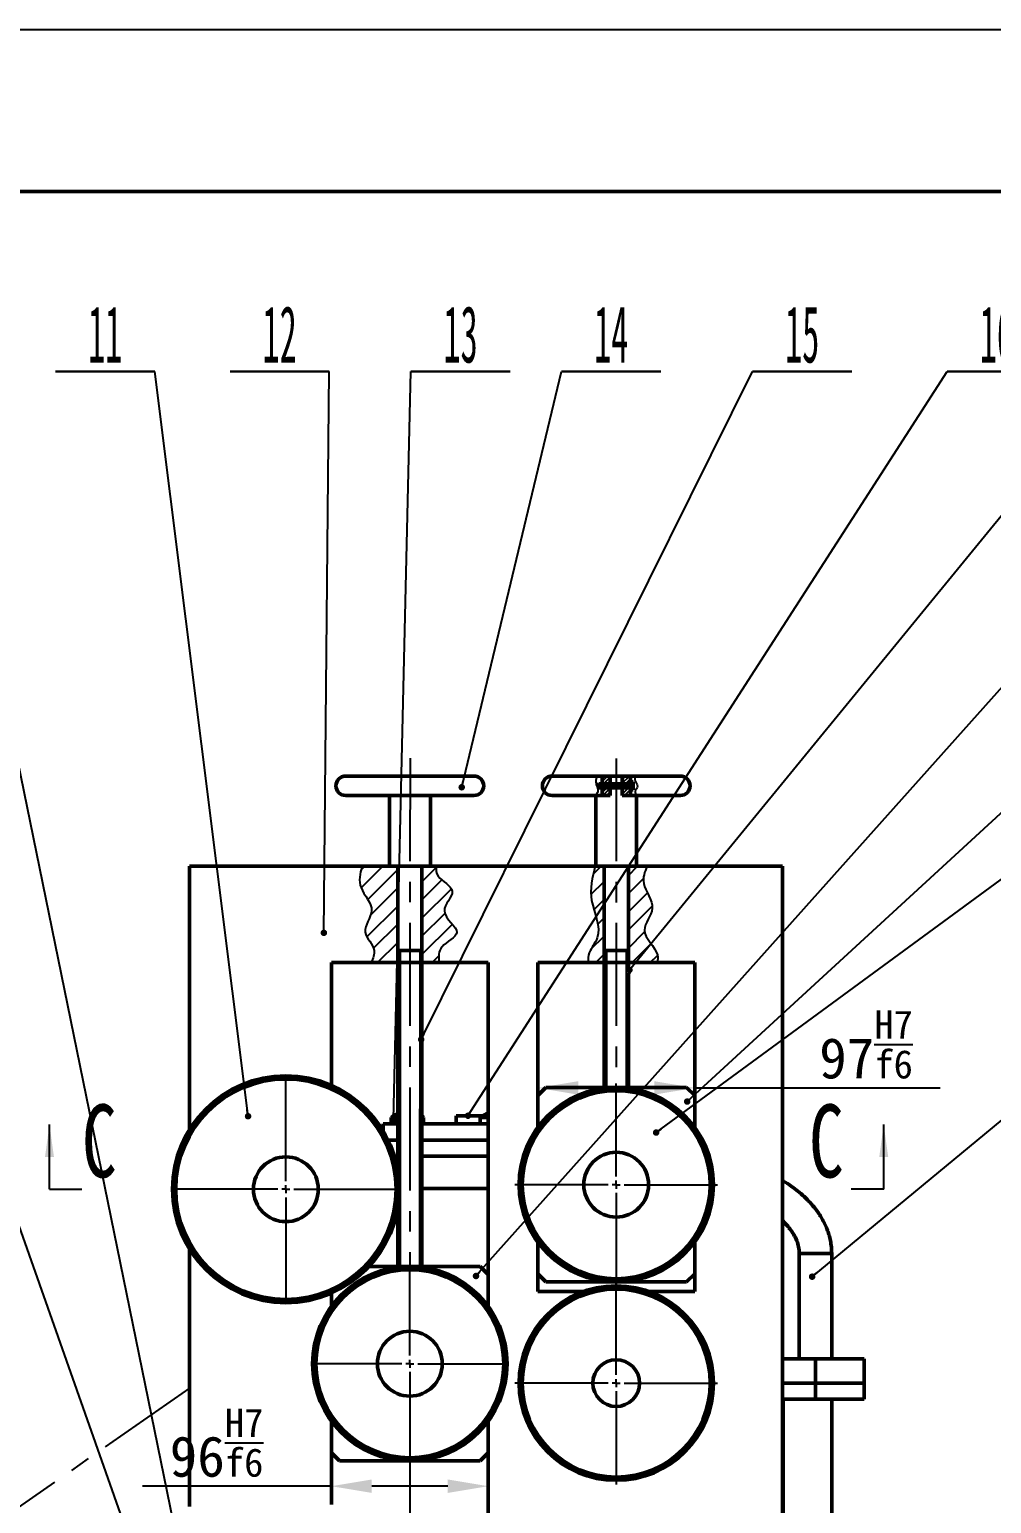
# Model space of a CAD drawing. Header units: millimetres. Extents: x 0 to 1189, y 0 to 841.
# Drawn here: x 209.1 to 327.9, y 659 to 841 of the extents above; entities that cross this region are included whole.
import ezdxf

# ---------------------------------------------------------------- set-up
doc = ezdxf.new("R2010")
doc.units = ezdxf.units.MM
doc.header["$PDSIZE"] = -1
doc.linetypes.add('CENTERX2', pattern=[20.32, 12.7, -2.54, 2.54, -2.54])
for name, color, linetype in [('中心线', 1, 'CENTERX2'), ('剖面线', 6, 'Continuous'), ('尺寸线', 3, 'Continuous'), ('文字', 6, 'Continuous'), ('符号', 4, 'Continuous'), ('细实线', 7, 'Continuous')]:
    doc.layers.add(name, color=color, linetype=linetype)
doc.layers.add('粗实线', color=255, linetype='Continuous', lineweight=50)
doc.styles.add('SLDTEXTSTYLE1', font='TXT', dxfattribs={"width": 0.7})
doc.styles.add('SLDTEXTSTYLE5', font='TXT', dxfattribs={"width": 0.44421})
doc.dimstyles.new('SLDDIMSTYLE1', dxfattribs={"dimtxt": 0.18, "dimasz": 0.8, "dimexe": 0, "dimexo": 0.0625, "dimgap": 0, "dimtad": 0, "dimtih": 1, "dimtoh": 1, "dimdec": 0, "dimrnd": 1e-09, "dimzin": 0, "dimdsep": 46, "dimtxsty": 'Standard', "dimblk1": 'DOT', "dimblk2": 'DOT', "dimsah": 1, "dimcen": 0.09, "dimadec": 0, "dimazin": 0, "dimtfac": 0.8, "dimtdec": 0, "dimtofl": 0, "dimtmove": 0, "dimatfit": 3, "dimldrblk": 'DOT', "dimfxl": 0, "dimfrac": 2, "dimtolj": 1, "dimtzin": 0, "dimarcsym": 0})
doc.dimstyles.new('副本 ISO-25', dxfattribs={"dimscale": 2, "dimtxt": 2.5, "dimasz": 2.5, "dimexe": 1, "dimexo": 0, "dimtad": 1, "dimtoh": 1, "dimlfac": 5, "dimdsep": 46, "dimtxsty": 'Standard', "dimcen": 2.5, "dimclrd": 3, "dimclre": 3, "dimadec": 0, "dimazin": 0, "dimtfac": 1, "dimtmove": 0, "dimatfit": 3, "dimfxl": 0, "dimarcsym": 0})

# ---------------------------------------------------------------- blocks, each defined once
blk = doc.blocks.new('SW_NOTE_0_5')
at = {"layer": '符号', "color": 0}
for p, q in [((0, 0), (12.24, 0)), ((12.24, 0), (0, 0)), ((0, 0), (12.24, 0)), ((12.24, 0), (0, 0)), ((0, 0), (12.24, 0)), ((12.24, 0), (0, 0))]:
    blk.add_line(p, q, dxfattribs=at)
at = {"layer": '符号', "color": 0, "insert": (6.12, 8.12), "char_height": 7, "attachment_point": 2, "style": 'SLDTEXTSTYLE5'}
blk.add_mtext('14', dxfattribs=at)
blk = doc.blocks.new('_Dot')
at = {"color": 0, "linetype": 'ByBlock', "lineweight": -2}
blk.add_line((-0.5, 0), (-1, 0), dxfattribs=at)
at = {"color": 0, "linetype": 'ByBlock', "const_width": 0.5}
blk.add_lwpolyline([(-0.25, 0, 1), (0.25, 0, 1)], format="xyb", close=True, dxfattribs=at)
blk = doc.blocks.new('SW_NOTE_0_6')
at = {"layer": '符号', "color": 0}
for p, q in [((0, 0), (12.24, 0)), ((12.24, 0), (0, 0)), ((0, 0), (12.24, 0)), ((12.24, 0), (0, 0)), ((0, 0), (12.24, 0)), ((12.24, 0), (0, 0))]:
    blk.add_line(p, q, dxfattribs=at)
at = {"layer": '符号', "color": 0, "insert": (6.12, 8.12), "char_height": 7, "attachment_point": 2, "style": 'SLDTEXTSTYLE5'}
blk.add_mtext('15', dxfattribs=at)
blk = doc.blocks.new('SW_NOTE_0_8')
at = {"layer": '符号', "color": 0}
for p, q in [((-12.24, 0), (0, 0)), ((0, 0), (-12.24, 0)), ((-12.24, 0), (0, 0)), ((0, 0), (-12.24, 0)), ((-12.24, 0), (0, 0)), ((0, 0), (-12.24, 0))]:
    blk.add_line(p, q, dxfattribs=at)
at = {"layer": '符号', "color": 0, "insert": (-6.13, 8.12), "char_height": 7, "attachment_point": 2, "style": 'SLDTEXTSTYLE5'}
blk.add_mtext('11', dxfattribs=at)
blk = doc.blocks.new('SW_NOTE_0_19')
at = {"layer": '符号', "color": 0}
for p, q in [((-12.24, 0), (0, 0)), ((0, 0), (-12.24, 0)), ((-12.24, 0), (0, 0)), ((0, 0), (-12.24, 0)), ((-12.24, 0), (0, 0)), ((0, 0), (-12.24, 0))]:
    blk.add_line(p, q, dxfattribs=at)
at = {"layer": '符号', "color": 0, "insert": (-6.13, 8.12), "char_height": 7, "attachment_point": 2, "style": 'SLDTEXTSTYLE5'}
blk.add_mtext('12', dxfattribs=at)
blk = doc.blocks.new('SW_NOTE_0_31')
at = {"layer": '符号', "color": 0}
for p, q in [((0, 0), (12.24, 0)), ((12.24, 0), (0, 0)), ((0, 0), (12.24, 0)), ((12.24, 0), (0, 0)), ((0, 0), (12.24, 0)), ((12.24, 0), (0, 0))]:
    blk.add_line(p, q, dxfattribs=at)
at = {"layer": '符号', "color": 0, "insert": (6.12, 8.12), "char_height": 7, "attachment_point": 2, "style": 'SLDTEXTSTYLE5'}
blk.add_mtext('16', dxfattribs=at)
blk = doc.blocks.new('SW_NOTE_0_32')
at = {"layer": '符号', "color": 0}
for p, q in [((0, 0), (12.24, 0)), ((12.24, 0), (0, 0)), ((0, 0), (12.24, 0)), ((12.24, 0), (0, 0)), ((0, 0), (12.24, 0)), ((12.24, 0), (0, 0))]:
    blk.add_line(p, q, dxfattribs=at)
at = {"layer": '符号', "color": 0, "insert": (6.12, 8.12), "char_height": 7, "attachment_point": 2, "style": 'SLDTEXTSTYLE5'}
blk.add_mtext('13', dxfattribs=at)
blk = doc.blocks.new('SW_CENTERMARKSYMBOL_0')
at = {"layer": '中心线', "color": 0}
for p, q in [((0, 1), (0, 14.5)), ((-1, 0), (-14.5, 0)), ((0, 0), (-0.5, 0)), ((0, 0), (0, 0.5)), ((0, 0), (0, -0.5)), ((0, 0), (0.5, 0)), ((1, 0), (14.5, 0)), ((0, -1), (0, -14.5))]:
    blk.add_line(p, q, dxfattribs=at)
blk = doc.blocks.new('SW_CENTERMARKSYMBOL_1')
at = {"layer": '中心线', "color": 0}
for p, q in [((0, 1), (0, 12.1)), ((-1, 0), (-12.1, 0)), ((0, 0), (-0.5, 0)), ((0, 0), (0, 0.5)), ((0, 0), (0, -0.5)), ((0, 0), (0.5, 0)), ((1, 0), (12.1, 0)), ((0, -1), (0, -12.1))]:
    blk.add_line(p, q, dxfattribs=at)
blk = doc.blocks.new('SW_CENTERMARKSYMBOL_2')
at = {"layer": '中心线', "color": 0}
for p, q in [((0, 1), (0, 12.5)), ((-1, 0), (-12.5, 0)), ((0, 0), (-0.5, 0)), ((0, 0), (0, 0.5)), ((0, 0), (0, -0.5)), ((0, 0), (0.5, 0)), ((1, 0), (12.5, 0)), ((0, -1), (0, -12.5))]:
    blk.add_line(p, q, dxfattribs=at)
blk = doc.blocks.new('SW_CENTERMARKSYMBOL_3')
at = {"layer": '中心线', "color": 0}
for p, q in [((0, 1), (0, 12.5)), ((-1, 0), (-12.5, 0)), ((0, 0), (-0.5, 0)), ((0, 0), (0, 0.5)), ((0, 0), (0, -0.5)), ((0, 0), (0.5, 0)), ((1, 0), (12.5, 0)), ((0, -1), (0, -12.5))]:
    blk.add_line(p, q, dxfattribs=at)
blk = doc.blocks.new('*D168')
at = {"layer": 'Defpoints', "color": 0}
for p in [(256.09, 664.2), (173.89, 644.71), (256.09, 536.98)]:
    blk.add_point(p, dxfattribs=at)
at = {"layer": '尺寸线', "color": 3, "lineweight": -2}
for p, q in [((256.09, 664.2), (256.09, 534.98)), ((173.89, 644.71), (173.89, 534.98)), ((178.89, 536.98), (251.09, 536.98))]:
    blk.add_line(p, q, dxfattribs=at)
at = {"layer": '尺寸线', "color": 3}
for points in [[(178.89, 537.82), (178.89, 536.15), (173.89, 536.98)], [(251.09, 537.82), (251.09, 536.15), (256.09, 536.98)]]:
    blk.add_solid(points, dxfattribs=at)
at = {"layer": '尺寸线', "color": 0, "insert": (214.99, 540.73), "char_height": 5, "attachment_point": 5}
blk.add_mtext('411', dxfattribs=at)
blk = doc.blocks.new('*D169')
at = {"layer": 'Defpoints', "color": 0}
for p in [(256.09, 664.2), (282.09, 631.4), (282.09, 536.98)]:
    blk.add_point(p, dxfattribs=at)
at = {"layer": '尺寸线', "color": 3, "lineweight": -2}
for p, q in [((256.09, 664.2), (256.09, 534.98)), ((282.09, 631.4), (282.09, 534.98)), ((261.09, 536.98), (277.09, 536.98))]:
    blk.add_line(p, q, dxfattribs=at)
at = {"layer": '尺寸线', "color": 3}
for points in [[(261.09, 537.82), (261.09, 536.15), (256.09, 536.98)], [(277.09, 537.82), (277.09, 536.15), (282.09, 536.98)]]:
    blk.add_solid(points, dxfattribs=at)
at = {"layer": '尺寸线', "color": 0, "insert": (266.54, 540.73), "char_height": 5, "attachment_point": 5}
blk.add_mtext('130', dxfattribs=at)
blk = doc.blocks.new('*D170')
at = {"layer": 'Defpoints', "color": 0}
for p in [(352.9, 700.37), (282.09, 631.4), (282.09, 536.98)]:
    blk.add_point(p, dxfattribs=at)
at = {"layer": '尺寸线', "color": 3, "lineweight": -2}
for p, q in [((352.9, 700.37), (352.9, 534.98)), ((282.09, 631.4), (282.09, 534.98)), ((347.9, 536.98), (287.09, 536.98))]:
    blk.add_line(p, q, dxfattribs=at)
at = {"layer": '尺寸线', "color": 3}
for points in [[(287.09, 537.82), (287.09, 536.15), (282.09, 536.98)], [(347.9, 537.82), (347.9, 536.15), (352.9, 536.98)]]:
    blk.add_solid(points, dxfattribs=at)
at = {"layer": '尺寸线', "color": 0, "insert": (317.5, 540.73), "char_height": 5, "attachment_point": 5}
blk.add_mtext('354', dxfattribs=at)
blk = doc.blocks.new('*D176')
at = {"layer": 'Defpoints', "color": 0}
for p in [(246.4, 665.3), (265.78, 665.3), (265.78, 661.18)]:
    blk.add_point(p, dxfattribs=at)
at = {"layer": '尺寸线', "color": 3, "lineweight": -2}
for p, q in [((246.4, 665.3), (246.4, 659.18)), ((265.78, 665.3), (265.78, 659.18)), ((246.4, 661.18), (223.07, 661.18)), ((260.78, 661.18), (251.4, 661.18))]:
    blk.add_line(p, q, dxfattribs=at)
at = {"layer": '尺寸线', "color": 3}
for points in [[(251.4, 662.01), (251.4, 660.35), (246.4, 661.18)], [(260.78, 662.01), (260.78, 660.35), (265.78, 661.18)]]:
    blk.add_solid(points, dxfattribs=at)
at = {"layer": '尺寸线', "color": 0, "insert": (232.23, 666.51), "char_height": 5, "attachment_point": 5}
blk.add_mtext('96{\\H0.7x;\\SH7/f6;}', dxfattribs=at)
blk = doc.blocks.new('*D177')
at = {"layer": 'Defpoints', "color": 0}
for p in [(291.27, 710.34), (271.88, 709.39), (291.27, 709.39)]:
    blk.add_point(p, dxfattribs=at)
at = {"layer": '尺寸线', "color": 3, "lineweight": -2}
for p, q in [((271.88, 709.39), (271.88, 712.34)), ((291.27, 709.39), (291.27, 712.34)), ((276.88, 710.34), (286.27, 710.34)), ((291.27, 710.34), (321.59, 710.34))]:
    blk.add_line(p, q, dxfattribs=at)
at = {"layer": '尺寸线', "color": 3}
for points in [[(276.88, 711.17), (276.88, 709.51), (271.88, 710.34)], [(286.27, 711.17), (286.27, 709.51), (291.27, 710.34)]]:
    blk.add_solid(points, dxfattribs=at)
at = {"layer": '尺寸线', "color": 0, "insert": (312.42, 715.67), "char_height": 5, "attachment_point": 5}
blk.add_mtext('97{\\H0.7x;\\SH7/f6;}', dxfattribs=at)

msp = doc.modelspace()

# ---------------------------------------------------------------- hatches: boundary and pattern name
at = {"layer": '剖面线'}
h = msp.add_hatch(dxfattribs=at)
h.set_pattern_fill('ANSI31', color=256, scale=0.1)
h.paths.add_polyline_path([(280.8249, 748.8309), (279.8249, 748.8309), (279.8249, 747.8809), (280.8249, 747.8809)])
h.paths.add_polyline_path([(280.8249, 747.3809), (279.8249, 747.3809), (279.8249, 746.4309), (280.8249, 746.4309)])
h.paths.add_polyline_path([(283.3249, 748.1309), (283.3249, 748.8309), (282.3249, 748.8309), (282.3249, 747.8809), (283.3249, 747.8809)])
h.paths.add_polyline_path([(283.3249, 747.3809), (282.3249, 747.3809), (282.3249, 746.4309), (283.3249, 746.4309)])
h = msp.add_hatch(dxfattribs=at)
h.set_pattern_fill('ANSI31', color=256, scale=0.5)
edge = h.paths.add_edge_path()
edge.add_line((254.5926, 737.7066), (250.2278, 737.7066))
edge.add_spline(control_points=[(250.2278, 737.7066), (249.8918, 736.7985), (249.5717, 734.8954), (252.2745, 732.4079), (249.7241, 729.5804), (252.124, 727.6278), (251.5416, 726.3203), (251.2948, 725.8142)], knot_values=[1.78737071, 1.78737071, 1.78737071, 1.78737071, 4.53561257, 7.66363997, 10.41567922, 12.94231126, 14.5137834, 14.5137834, 14.5137834, 14.5137834], degree=3, periodic=0)
edge.add_line((251.2948, 725.8142), (254.5926, 725.8142))
edge.add_line((254.5926, 725.8142), (254.5926, 737.7066))
edge = h.paths.add_edge_path()
edge.add_spline(control_points=[(259.7197, 725.8142), (259.5942, 726.5311), (259.6661, 728.0412), (263.2892, 729.4999), (259.0465, 731.984), (262.4772, 734.7687), (259.389, 736.1179), (259.2731, 737.2654), (259.3785, 737.7066)], knot_values=[2.66030604, 2.66030604, 2.66030604, 2.66030604, 4.69745979, 7.25578146, 10.3158973, 12.94213073, 15.50167613, 16.94192869, 16.94192869, 16.94192869, 16.94192869], degree=3, periodic=0)
edge.add_line((259.3785, 737.7066), (257.5926, 737.7066))
edge.add_line((257.5926, 737.7066), (257.5926, 725.8142))
edge.add_line((257.5926, 725.8142), (259.7197, 725.8142))
edge = h.paths.add_edge_path()
edge.add_line((280.0749, 737.7066), (278.9776, 737.7066))
edge.add_spline(control_points=[(278.9776, 737.7066), (278.5964, 736.316), (277.9596, 733.3838), (280.1626, 729.5362), (278.1505, 727.2877), (278.0958, 726.2274), (278.1474, 725.8142)], knot_values=[0.70268554, 0.70268554, 0.70268554, 0.70268554, 4.95566609, 9.63209946, 11.71354721, 12.98485489, 12.98485489, 12.98485489, 12.98485489], degree=3, periodic=0)
edge.add_line((278.1474, 725.8142), (280.0749, 725.8142))
edge.add_line((280.0749, 725.8142), (280.0749, 737.7066))
edge = h.paths.add_edge_path()
edge.add_spline(control_points=[(286.6362, 725.8142), (286.7161, 726.1305), (286.7873, 727.5028), (283.9685, 729.5787), (286.9537, 732.6434), (284.5166, 735.2634), (285.0546, 736.9969), (285.4062, 737.7066)], knot_values=[1.30552576, 1.30552576, 1.30552576, 1.30552576, 2.32666413, 5.78777484, 8.64770265, 11.89259707, 14.1377384, 14.1377384, 14.1377384, 14.1377384], degree=3, periodic=0)
edge.add_line((285.4062, 737.7066), (283.0749, 737.7066))
edge.add_line((283.0749, 737.7066), (283.0749, 725.8142))
edge.add_line((283.0749, 725.8142), (286.6362, 725.8142))

# ---------------------------------------------------------------- linework, layer by layer
for p, q in [((254.5926, 737.7066), (254.0926, 737.7066)), ((254.5926, 727.3142), (254.8926, 727.3142)), ((254.8926, 727.3142), (254.8926, 688.2962)), ((257.3201, 727.3133), (257.2926, 688.2953)), ((280.367, 727.3142), (280.367, 710.395)), ((282.7945, 727.3133), (282.7826, 710.395))]:
    msp.add_line(p, q)
for points, knots in [([(279.3113, 748.8309), (279.1552, 748.5999), (278.8633, 748.0001), (279.5417, 747.0405), (279.123, 746.5821), (278.9439, 746.4309)], [0.3749159, 0.3749159, 0.3749159, 0.3749159, 1.16491382, 2.37150854, 3.01341572, 3.01341572, 3.01341572, 3.01341572]), ([(283.9731, 748.8309), (283.8858, 748.6373), (283.7785, 748.2135), (284.4447, 747.6099), (283.7552, 746.9644), (283.9997, 746.5918), (284.1444, 746.4309)], [0.33231623, 0.33231623, 0.33231623, 0.33231623, 0.92739941, 1.65292358, 2.3884821, 2.96134406, 2.96134406, 2.96134406, 2.96134406]), ([(250.2278, 737.7066), (249.8918, 736.7985), (249.5717, 734.8954), (252.2745, 732.4079), (249.7241, 729.5804), (252.124, 727.6278), (251.5416, 726.3203), (251.2948, 725.8142)], [1.78737071, 1.78737071, 1.78737071, 1.78737071, 4.53561257, 7.66363997, 10.41567922, 12.94231126, 14.5137834, 14.5137834, 14.5137834, 14.5137834]), ([(259.3785, 737.7066), (259.2731, 737.2654), (259.389, 736.1179), (262.4772, 734.7687), (259.0465, 731.984), (263.2892, 729.4999), (259.6661, 728.0412), (259.5942, 726.5311), (259.7197, 725.8142)], [2.66030604, 2.66030604, 2.66030604, 2.66030604, 4.1005586, 6.660104, 9.28633743, 12.34645328, 14.90477494, 16.94192869, 16.94192869, 16.94192869, 16.94192869]), ([(278.9776, 737.7066), (278.5964, 736.316), (277.9596, 733.3838), (280.1626, 729.5362), (278.1505, 727.2877), (278.0958, 726.2274), (278.1474, 725.8142)], [0.70268554, 0.70268554, 0.70268554, 0.70268554, 4.95566609, 9.63209946, 11.71354721, 12.98485489, 12.98485489, 12.98485489, 12.98485489]), ([(285.4062, 737.7066), (285.0546, 736.9969), (284.5166, 735.2634), (286.9537, 732.6434), (283.9685, 729.5787), (286.7873, 727.5028), (286.7161, 726.1305), (286.6362, 725.8142)], [1.30552576, 1.30552576, 1.30552576, 1.30552576, 3.55066708, 6.7955615, 9.65548931, 13.11660003, 14.1377384, 14.1377384, 14.1377384, 14.1377384])]:
    msp.add_open_spline(points, degree=3, knots=knots)
at = {"layer": '中心线'}
for p, q in [((256.1147, 751.0275), (256.0926, 688.3962)), ((281.5749, 751.0164), (281.5749, 710.895)), ((279.1492, 747.6309), (283.6248, 747.6309)), ((228.9029, 673.2729), (199.2924, 652.7066))]:
    msp.add_line(p, q, dxfattribs=at)
at = {"layer": '文字', "linetype": 'Continuous'}
for p, q in [((211.6, 697.8319), (211.6, 705.8319)), ((314.6033, 697.8319), (314.6033, 705.8319))]:
    msp.add_line(p, q, dxfattribs=at)
at = {"layer": '文字'}
for p, q in [((211.6, 697.8319), (215.6, 697.8319)), ((314.6033, 697.8319), (310.6033, 697.8319))]:
    msp.add_line(p, q, dxfattribs=at)
for points in [[(211.6, 705.8319), (211.05, 701.8319), (212.15, 701.8319)], [(314.6033, 705.8319), (314.0533, 701.8319), (315.1533, 701.8319)]]:
    msp.add_solid(points, dxfattribs=at)
at = {"layer": '粗实线'}
for p, q in [((19.9495, 820.9821), (1168.9495, 820.9821)), ((248.3769, 748.8309), (248.1725, 748.8309)), ((248.435, 748.8309), (248.3769, 748.8309)), ((254.017, 748.8309), (248.435, 748.8309)), ((261.4981, 748.8309), (254.017, 748.8309)), ((261.6727, 748.8309), (261.4981, 748.8309)), ((264.0128, 748.8309), (261.6727, 748.8309)), ((273.8069, 748.8309), (273.6548, 748.8309)), ((273.8576, 748.8309), (273.8069, 748.8309)), ((286.7962, 748.8309), (273.8576, 748.8309)), ((280.8249, 748.8309), (279.3249, 748.8309)), ((279.4249, 747.8809), (279.3249, 747.7809)), ((279.3249, 747.7809), (279.3249, 747.4809)), ((279.8249, 747.8809), (279.4249, 747.8809)), ((279.4249, 747.8809), (279.4249, 747.3809)), ((279.8249, 748.8309), (279.8249, 747.8809)), ((280.8249, 747.8809), (279.8249, 747.8809)), ((281.5749, 748.8309), (280.0749, 748.8309)), ((280.8249, 748.8309), (280.8249, 747.8809)), ((280.8249, 747.8809), (282.3249, 747.8809)), ((281.5749, 748.8309), (283.0749, 748.8309)), ((282.3249, 748.8309), (282.3249, 747.8809)), ((282.3249, 747.8809), (283.3249, 747.8809)), ((283.3249, 748.8309), (283.3249, 746.4309)), ((283.3249, 747.8809), (283.3249, 748.1309)), ((283.3249, 748.1309), (283.6749, 748.1309)), ((283.6749, 748.1309), (283.6749, 747.3809)), ((286.9753, 748.8309), (286.7962, 748.8309)), ((289.4951, 748.8309), (286.9753, 748.8309)), ((248.1725, 746.4309), (248.3771, 746.4309)), ((248.3771, 746.4309), (248.4354, 746.4309)), ((248.4354, 746.4309), (253.7823, 746.4309)), ((253.5926, 737.7066), (253.5926, 746.4309)), ((253.7823, 746.4309), (261.4996, 746.4309)), ((258.6273, 737.7048), (258.6335, 746.4291)), ((261.4996, 746.4309), (261.6735, 746.4309)), ((261.6735, 746.4309), (264.0128, 746.4309)), ((273.6548, 746.4309), (273.8579, 746.4309)), ((273.8579, 746.4309), (279.0273, 746.4309)), ((279.0273, 746.4309), (279.2574, 746.4309)), ((279.0749, 737.7066), (279.0749, 746.4309)), ((279.2574, 746.4309), (280.8249, 746.4309)), ((279.4249, 747.3809), (279.3249, 747.4809)), ((279.4249, 747.3809), (279.8249, 747.3809)), ((280.8249, 747.3809), (279.8249, 747.3809)), ((279.8249, 747.3809), (279.8249, 746.4309)), ((280.8249, 747.3809), (282.3249, 747.3809)), ((280.8249, 747.3809), (280.8249, 746.4309)), ((282.3249, 747.3809), (283.3249, 747.3809)), ((282.3249, 747.3809), (282.3249, 746.4309)), ((282.3249, 746.4309), (286.797, 746.4309)), ((283.6749, 747.1309), (283.3249, 747.1309)), ((283.6749, 747.3809), (283.6749, 747.1309)), ((284.0749, 737.7066), (284.0749, 746.4309)), ((286.797, 746.4309), (286.9768, 746.4309)), ((286.9768, 746.4309), (289.4951, 746.4309)), ((302.0889, 737.7066), (228.9029, 737.7066)), ((228.9029, 737.7066), (228.9029, 705.2345)), ((254.5926, 737.7066), (253.5926, 737.7066)), ((254.5926, 737.7066), (254.5926, 700.1489)), ((257.5926, 688.2962), (257.5926, 737.7066)), ((280.0749, 737.7066), (279.0749, 737.7066)), ((280.0749, 725.8142), (280.0749, 737.7066)), ((283.0749, 737.7066), (284.0749, 737.7066)), ((283.0749, 725.001), (283.0749, 737.6398)), ((302.0889, 644.7066), (302.0889, 737.7066)), ((254.5926, 725.8142), (254.5926, 727.3142)), ((254.5926, 727.3142), (257.5926, 727.3142)), ((280.0749, 727.3142), (283.0749, 727.3142)), ((246.4016, 725.8142), (246.4016, 710.6561)), ((265.7836, 725.8142), (246.4016, 725.8142)), ((265.7836, 683.3732), (265.7836, 725.8142)), ((271.8839, 725.8142), (271.8839, 705.472)), ((291.2659, 725.8142), (271.8839, 725.8142)), ((280.0749, 725.8142), (280.0749, 710.395)), ((283.0749, 710.395), (283.0749, 724.5218)), ((291.2659, 705.472), (291.2659, 725.8142)), ((272.8839, 710.395), (271.8839, 709.395)), ((272.8839, 710.395), (281.5749, 710.395)), ((281.6608, 710.395), (290.2659, 710.395)), ((291.2659, 709.395), (290.2659, 710.395)), ((271.8839, 705.472), (271.8839, 709.395)), ((291.2659, 709.395), (291.2659, 705.472)), ((253.795, 706.7046), (253.795, 705.9066)), ((253.795, 706.7046), (254.5926, 706.7046)), ((257.5926, 706.7046), (257.7743, 706.7046)), ((257.7743, 706.7046), (257.795, 706.7046)), ((257.795, 705.9066), (257.795, 706.7046)), ((261.795, 706.9066), (261.795, 705.9066)), ((261.795, 706.9066), (265.0774, 706.9066)), ((264.795, 706.7046), (264.795, 705.9066)), ((264.795, 706.7046), (265.7836, 706.7046)), ((252.795, 705.9066), (254.5926, 705.9066)), ((252.795, 705.9066), (252.795, 705.0275)), ((257.6723, 705.9066), (265.7836, 705.9066)), ((253.3991, 703.9066), (254.5926, 703.9066)), ((253.3991, 703.9066), (254.5926, 703.9066)), ((257.8108, 703.9066), (265.7836, 703.9066)), ((257.8108, 703.9066), (265.7836, 703.9066)), ((254.1796, 701.9066), (254.5926, 701.9066)), ((257.7909, 701.9066), (265.7836, 701.9066)), ((265.7836, 697.9066), (257.5926, 697.9066)), ((254.5926, 695.5148), (254.5926, 688.2962)), ((228.9029, 690.4292), (228.9029, 658.6702)), ((271.8839, 691.3179), (271.8839, 685.195)), ((271.8839, 687.395), (271.8839, 691.3179)), ((291.2659, 685.195), (291.2659, 691.3179)), ((291.2659, 691.3179), (291.2659, 687.395)), ((304.1781, 676.9066), (304.1781, 689.9066)), ((308.1781, 689.9066), (308.1781, 676.9066)), ((256.0926, 688.2962), (251.0361, 688.2962)), ((264.7836, 688.2962), (256.1432, 688.2962)), ((265.7836, 687.2962), (264.7836, 688.2962)), ((265.7836, 683.3732), (265.7836, 687.2962)), ((271.8839, 687.395), (272.8839, 686.395)), ((281.4674, 686.395), (272.8839, 686.395)), ((290.2659, 686.395), (281.5749, 686.395)), ((290.2659, 686.395), (291.2659, 687.395)), ((246.4016, 685.0076), (246.4016, 683.3732)), ((246.4016, 685.0076), (246.4016, 683.3732)), ((271.8839, 685.195), (277.5041, 685.195)), ((285.6458, 685.195), (291.2659, 685.195)), ((306.1781, 676.9066), (302.0889, 676.9066)), ((306.1781, 673.9066), (306.1781, 676.9066)), ((306.1781, 676.9066), (312.1781, 676.9066)), ((312.1781, 676.9066), (312.1781, 673.9066)), ((302.0889, 673.9066), (306.1781, 673.9066)), ((306.1781, 671.9066), (306.1781, 673.9066)), ((306.1781, 673.9066), (312.1781, 673.9066)), ((312.1781, 671.9066), (312.1781, 673.9066)), ((302.0889, 671.9066), (306.1781, 671.9066)), ((302.1781, 648.7066), (302.1781, 671.9066)), ((306.1781, 671.9066), (312.1781, 671.9066)), ((308.1781, 671.9066), (308.1781, 652.7066)), ((246.4016, 669.2191), (246.4016, 658.9029)), ((246.4016, 669.2191), (246.4016, 665.2962)), ((265.7836, 655.2962), (265.7836, 669.2191)), ((265.7836, 665.2962), (265.7836, 669.2191)), ((246.4016, 665.2962), (247.4016, 664.2962)), ((247.4016, 664.2962), (256.0083, 664.2962)), ((256.0926, 664.2962), (264.7836, 664.2962)), ((264.7836, 664.2962), (265.7836, 665.2962))]:
    msp.add_line(p, q, dxfattribs=at)
at = {"layer": '粗实线', "flags": 128}
msp.add_lwpolyline([(257.795, 706.7046), (257.6714, 706.7986), (257.5926, 706.8539)], dxfattribs=at)
at = {"layer": '粗实线'}
for centre, radius in [((240.7857, 697.8319), 14), ((240.7857, 697.8319), 13.6), ((281.5749, 698.395), 12), ((281.5749, 698.395), 11.6), ((281.5749, 698.395), 4), ((240.7857, 697.8319), 4), ((256.0926, 676.2962), 12), ((256.0926, 676.2962), 11.6), ((281.5749, 673.9066), 12), ((281.5749, 673.9066), 11.6), ((256.0926, 676.2962), 4), ((281.5749, 673.9066), 2.888), ((281.5749, 673.9066), 2.8876)]:
    msp.add_circle(centre, radius, dxfattribs=at)
for centre, radius, start, end in [((248.1725, 747.6309), 1.2, 90, 270), ((264.0128, 747.6309), 1.2, 270, 90), ((273.6548, 747.6309), 1.2, 90, 270), ((289.4951, 747.6309), 1.2, 270, 90), ((255.795, 704.2066), 3.2, 112.069217, 128.682187), ((266.795, 704.2066), 3.2, 108.423544, 128.682187)]:
    msp.add_arc(centre, radius, start, end, dxfattribs=at)
for points, knots in [([(283.0749, 724.5254), (283.1021, 724.5465), (283.1512, 724.5844), (283.2137, 724.6759), (283.25, 724.7827), (283.2487, 724.8959), (283.2064, 725.0197), (283.1438, 725.1046), (283.0882, 725.1394), (283.0749, 725.1477)], [0, 0, 0, 0, 0.153757304, 0.277256815, 0.424367404, 0.571140703, 0.697283036, 0.927944641, 1, 1, 1, 1]), ([(302.0889, 698.8998), (302.1209, 698.8823), (302.5074, 698.6701), (303.1538, 698.2336), (304.0216, 697.5924), (304.7949, 696.9268), (305.5224, 696.2012), (306.2733, 695.3159), (307.0016, 694.2417), (307.5312, 693.1552), (307.8524, 692.2198), (308.0364, 691.4697), (308.1553, 690.6964), (308.1705, 690.1698), (308.1781, 689.9066)], [0, 0, 0, 0, 0.00962382, 0.11636261, 0.20537413, 0.29437412, 0.38535384, 0.4763142, 0.60038669, 0.7269029, 0.79399741, 0.86108454, 0.93054402, 1, 1, 1, 1]), ([(304.1781, 689.9066), (304.1617, 690.175), (304.1287, 690.7121), (303.8838, 691.5038), (303.5114, 692.2573), (302.9359, 693.1106), (302.4112, 693.6347), (302.0889, 693.9565)], [0, 0, 0, 0, 0.17173798, 0.34369659, 0.52623146, 0.70900606, 1, 1, 1, 1]), ([(308.1781, 689.9066), (308.1781, 689.9066), (308.1524, 689.9066), (308.0502, 689.9066), (307.9738, 689.9066), (307.7735, 689.9066), (307.6495, 689.9066), (307.3586, 689.9066), (307.1917, 689.9066), (306.8214, 689.9066), (306.6181, 689.9066), (306.1827, 689.9066), (305.9507, 689.9066), (305.467, 689.9066), (305.2153, 689.9066), (304.7017, 689.9066), (304.4399, 689.9066), (304.1781, 689.9066)], [0, 0, 0, 0, 0.125, 0.125, 0.25, 0.25, 0.375, 0.375, 0.5, 0.5, 0.625, 0.625, 0.75, 0.75, 0.875, 0.875, 1, 1, 1, 1])]:
    msp.add_open_spline(points, degree=3, knots=knots, dxfattribs=at)
at = {"layer": '细实线'}
msp.add_line((-0.0505, 840.9821), (1188.9495, 840.9821), dxfattribs=at)

# ---------------------------------------------------------------- block references
at = {"layer": '中心线'}
for name, p in [('SW_CENTERMARKSYMBOL_0', (240.7857, 697.8319)), ('SW_CENTERMARKSYMBOL_3', (281.5749, 698.395)), ('SW_CENTERMARKSYMBOL_1', (256.0926, 676.2962)), ('SW_CENTERMARKSYMBOL_2', (281.5749, 673.9066))]:
    msp.add_blockref(name, p, dxfattribs=at)
at = {"layer": '符号'}
for name, p in [('SW_NOTE_0_8', (224.6032, 798.7483)), ('SW_NOTE_0_19', (246.1451, 798.7483)), ('SW_NOTE_0_32', (256.2358, 798.7483)), ('SW_NOTE_0_5', (274.8299, 798.7483)), ('SW_NOTE_0_6', (298.4127, 798.7483)), ('SW_NOTE_0_31', (322.449, 798.7483))]:
    msp.add_blockref(name, p, dxfattribs=at)

# ---------------------------------------------------------------- texts
at = {"layer": '文字', "char_height": 9, "attachment_point": 1, "style": 'SLDTEXTSTYLE1'}
for insert in [(215.6, 708.2969), (305.3708, 708.2969)]:
    msp.add_mtext('C', dxfattribs=dict(at, insert=insert))

# ---------------------------------------------------------------- dimensions: what is measured, and where the dimension line sits
at = {"layer": '尺寸线'}
for base, p1, p2, text, picture, middle in [((291.2659, 710.3396), (271.8839, 709.395), (291.2659, 709.395), '97{\\H0.7x;\\SH7/f6;}', '*D177', (312.4234, 710.3396)), ((265.7836, 661.1816), (246.4016, 665.2962), (265.7836, 665.2962), '96{\\H0.7x;\\SH7/f6;}', '*D176', (232.235, 661.1816)), ((282.0889, 536.9837), (256.0926, 664.1962), (282.0889, 631.4026), '130', '*D169', (266.5431, 536.9837))]:
    dim = msp.add_linear_dim(base=base, p1=p1, p2=p2, text=text, dimstyle='副本 ISO-25', dxfattribs=at)
    dim.commit()
    dim.dimension.update_dxf_attribs({"geometry": picture, "text_midpoint": middle, "dimtype": 160})
dim = msp.add_linear_dim(base=(282.0889, 536.9837), p1=(352.9029, 700.3732), p2=(282.0889, 631.4026), text='354', dimstyle='副本 ISO-25', dxfattribs=at)
dim.commit()
dim.dimension.update_dxf_attribs({"geometry": '*D170', "text_midpoint": (317.4959, 540.7337)})
dim = msp.add_linear_dim(base=(256.0926, 536.9837), p1=(173.8876, 644.7066), p2=(256.0926, 664.1962), text='411', dimstyle='副本 ISO-25', override={"dimfxl": 1.25}, dxfattribs=at)
dim.commit()
dim.dimension.update_dxf_attribs({"geometry": '*D168', "text_midpoint": (214.9901, 540.7337)})

# ---------------------------------------------------------------- leaders
at = {"layer": '符号'}
for points in [[(225.7312, 642.6564), (170.6349, 798.7483)], [(227.2954, 654.8495), (197.8458, 798.7483)], [(236.1187, 706.8429), (224.6032, 798.7483)], [(245.4807, 729.4829), (246.1451, 798.7483)], [(254.0812, 706.4324), (256.2358, 798.7483)], [(257.4897, 716.3177), (298.4127, 798.7483)], [(262.4982, 747.4479), (274.8299, 798.7483)], [(263.2726, 706.9066), (322.449, 798.7483)], [(264.2593, 687.1276), (363.9456, 798.7483)], [(283.2015, 724.8966), (343.6508, 798.7483)], [(286.5028, 704.829), (414.5125, 798.7483)], [(290.34, 708.6545), (388.322, 798.7483)], [(305.7642, 687.0392), (441.0431, 798.7483)]]:
    msp.add_leader(points, dimstyle='SLDDIMSTYLE1', dxfattribs=at)

doc.saveas('drawing.dxf')
